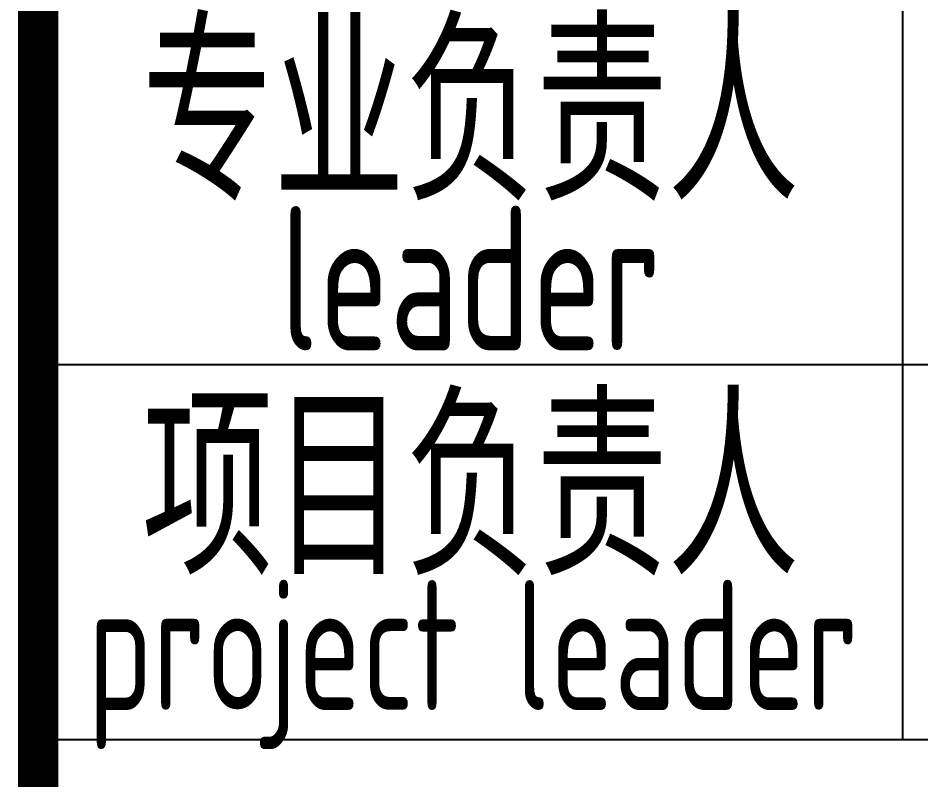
# Model space of a CAD drawing. Extents: x 6250600 to 6678662, y -692028 to -290561.
# Drawn here: x 6301312 to 6302878, y -601730 to -600409 of the extents above; entities that cross this region are included whole.
import ezdxf
from ezdxf.enums import TextEntityAlignment as Align

# ---------------------------------------------------------------- set-up
doc = ezdxf.new("R2010")
doc.units = 0
doc.header["$LTSCALE"] = 1000
doc.header["$MEASUREMENT"] = 0
doc.layers.get('0').update_dxf_attribs({"linetype": 'CONTINUOUS'})
doc.styles.add('AHD', font='sceie.shx', dxfattribs={"width": 0.7, "bigfont": 'sceic.shx'})

msp = doc.modelspace()

# ---------------------------------------------------------------- linework, layer by layer
for p, q in [((6302846.9, -601660.1), (6302846.9, -598410.1)), ((6301346.9, -601010.1), (6319346.9, -601010.1)), ((6301346.9, -601660.1), (6319346.9, -601660.1))]:
    msp.add_line(p, q)
msp.add_lwpolyline([(6319346.9, -596660.1, 70, 70, 0), (6301346.9, -596660.1, 70, 70, 0), (6301346.9, -602660.1, 0, 0, 0)], format="xyseb")
at = {"const_width": 70}
msp.add_lwpolyline([(6301346.9, -596660.1), (6301346.9, -602660.1)], dxfattribs=at)

# ---------------------------------------------------------------- texts
at = {"style": 'AHD', "width": 0.8}
for s, height, p in [('专业负责人', 300, (6302096.9, -600560.1)), ('leader', 250, (6302096.9, -600860.1)), ('项目负责人', 300, (6302096.9, -601210.1)), ('project leader', 225, (6302100.9, -601530.1))]:
    msp.add_text(s, height=height, dxfattribs=at).set_placement(p, align=Align.MIDDLE)

doc.saveas('drawing.dxf')
